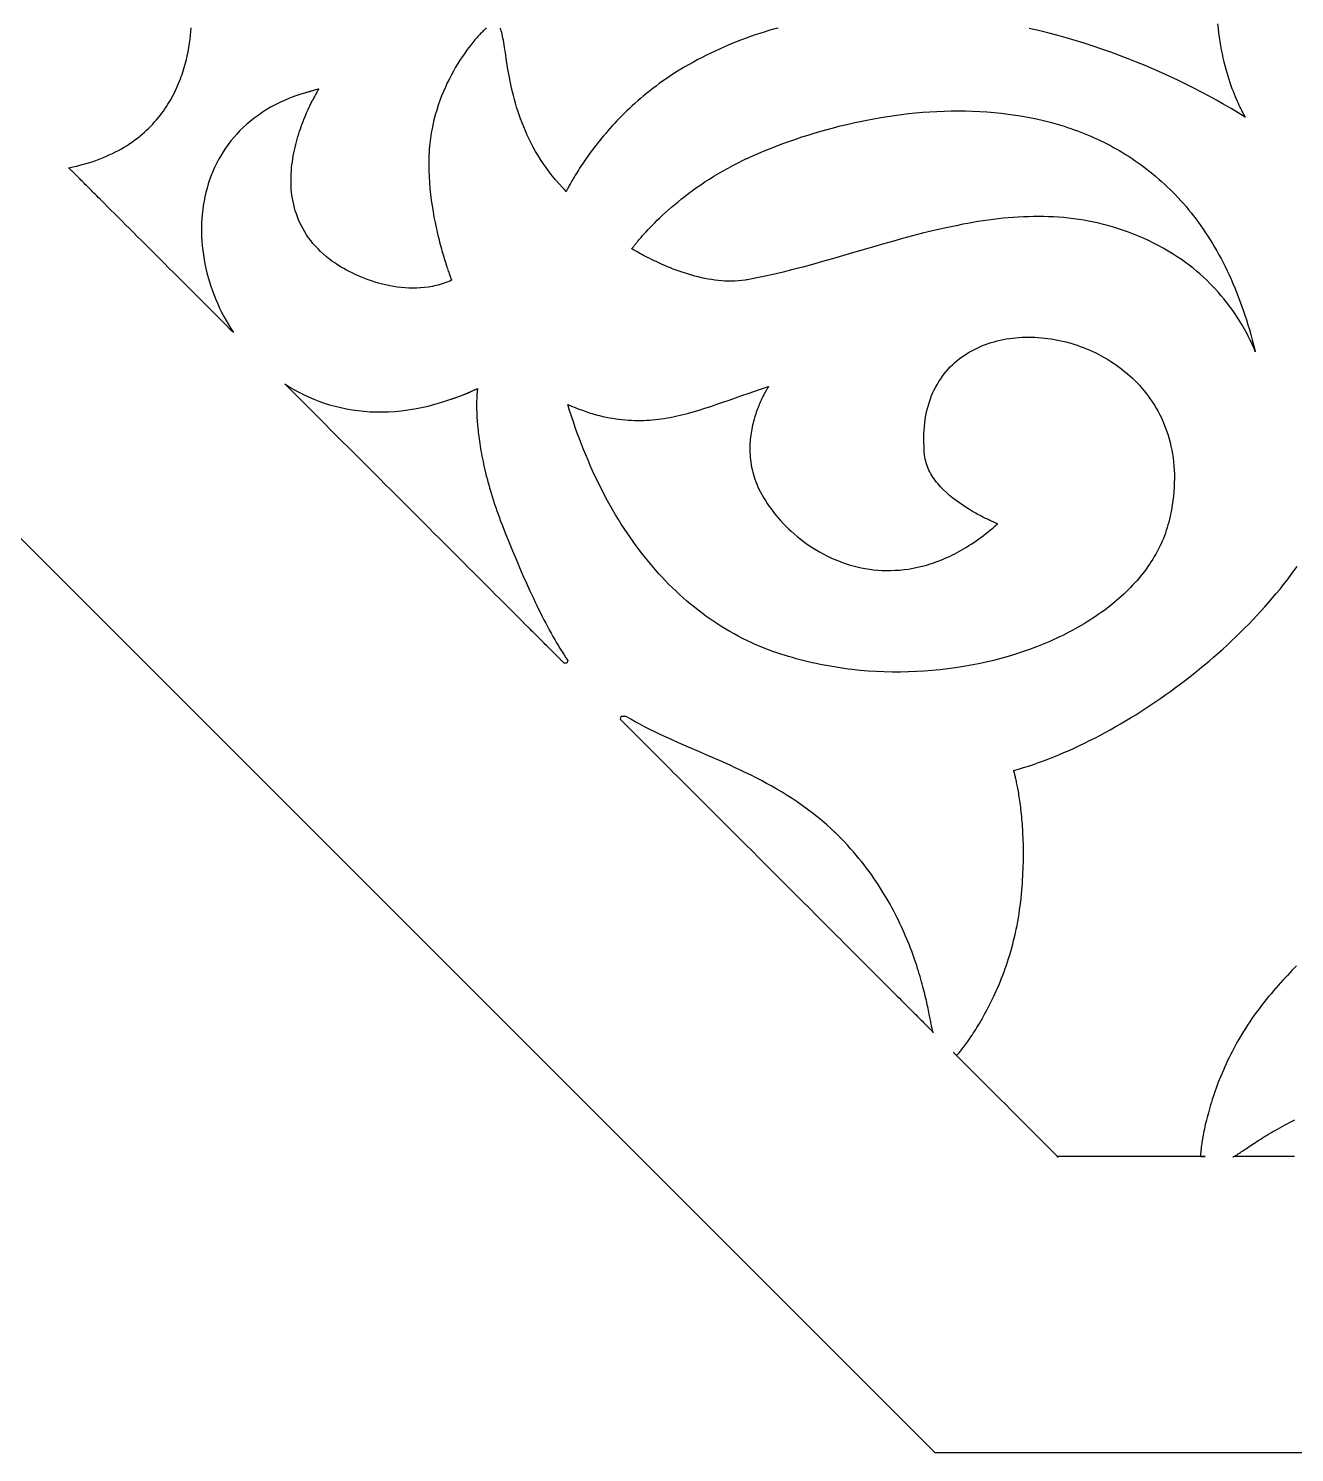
# Model space of a CAD drawing. Extents: x -555 to 555, y -555 to 555.
# Drawn here: x -352.6 to -181.2, y -555 to -362.2 of the extents above; entities that cross this region are included whole.
import ezdxf

# ---------------------------------------------------------------- set-up
doc = ezdxf.new("R2010")
doc.units = 0
doc.layers.add('PLAN_1', color=18, linetype='CONTINUOUS')

msp = doc.modelspace()

# ---------------------------------------------------------------- linework, layer by layer
at = {"layer": 'PLAN_1'}
for points in [[(229.89, -555), (555, -229.89), (555, 229.89), (229.89, 555), (-229.89, 555), (-555, 229.89), (-555, -229.89), (-229.89, -555)], [(-270.92, -392.06), (-270.92, -392.06), (-270.91, -392.05), (-270.9, -392.03), (-270.88, -392.01), (-270.87, -391.99), (-270.84, -391.95), (-270.81, -391.92), (-270.78, -391.87), (-270.74, -391.82), (-270.7, -391.77), (-270.66, -391.71), (-270.61, -391.65), (-270.56, -391.58), (-270.5, -391.5), (-270.44, -391.43), (-270.37, -391.34), (-270.3, -391.25), (-270.22, -391.16), (-270.14, -391.07), (-270.06, -390.96), (-269.97, -390.86), (-269.88, -390.75), (-269.68, -390.52), (-269.47, -390.27), (-269.24, -390.01), (-268.99, -389.74), (-268.72, -389.46), (-268.44, -389.16), (-268.14, -388.85), (-267.82, -388.53), (-267.49, -388.2), (-267.14, -387.86), (-266.77, -387.51), (-266.38, -387.16), (-265.98, -386.8), (-265.56, -386.43), (-265.12, -386.06), (-264.67, -385.68), (-264.2, -385.3), (-263.71, -384.92), (-263.21, -384.54), (-262.69, -384.15), (-262.15, -383.77), (-261.59, -383.38), (-261.02, -383), (-260.43, -382.61), (-259.82, -382.24), (-259.2, -381.86), (-258.56, -381.49), (-257.9, -381.12), (-257.23, -380.76), (-256.54, -380.41), (-255.83, -380.06), (-255.47, -379.89), (-255.38, -379.85), (-255.35, -379.84), (-255.34, -379.83), (-255.32, -379.82), (-255.23, -379.78), (-254.87, -379.62), (-254.16, -379.3), (-253.42, -378.98), (-252.67, -378.67), (-251.91, -378.37), (-251.14, -378.06), (-250.35, -377.77), (-249.54, -377.48), (-248.73, -377.2), (-247.9, -376.92), (-247.07, -376.65), (-246.22, -376.39), (-245.36, -376.14), (-244.49, -375.89), (-243.61, -375.66), (-242.73, -375.43), (-241.83, -375.21), (-240.93, -375.01), (-240.02, -374.81), (-239.1, -374.62), (-238.17, -374.45), (-237.24, -374.29), (-236.3, -374.14), (-235.36, -374), (-234.42, -373.87), (-233.47, -373.76), (-232.51, -373.66), (-231.55, -373.58), (-230.59, -373.51), (-229.63, -373.46), (-228.66, -373.42), (-227.7, -373.39), (-226.73, -373.38), (-225.76, -373.39), (-224.79, -373.42), (-223.83, -373.46), (-222.86, -373.52), (-221.89, -373.6), (-220.93, -373.7), (-219.97, -373.81), (-219.01, -373.95), (-218.06, -374.1), (-217.1, -374.28), (-216.16, -374.47), (-215.21, -374.69), (-214.28, -374.93), (-213.35, -375.19), (-212.42, -375.47), (-211.96, -375.62), (-211.5, -375.77), (-211.04, -375.93), (-210.59, -376.1), (-210.14, -376.27), (-209.68, -376.45), (-209.24, -376.63), (-208.79, -376.82), (-208.34, -377.02), (-207.9, -377.22), (-207.46, -377.43), (-207.02, -377.64), (-206.59, -377.86), (-206.15, -378.09), (-205.72, -378.32), (-205.29, -378.56), (-204.87, -378.81), (-204.44, -379.06), (-204.02, -379.32), (-203.6, -379.58), (-203.19, -379.85), (-202.78, -380.13), (-202.37, -380.42), (-201.96, -380.71), (-201.56, -381.01), (-201.16, -381.32), (-200.76, -381.63), (-200.37, -381.95), (-199.98, -382.27), (-199.59, -382.61), (-199.21, -382.95), (-198.82, -383.3), (-198.45, -383.65), (-198.07, -384.01), (-197.71, -384.38), (-197.34, -384.76), (-196.98, -385.15), (-196.62, -385.54), (-196.27, -385.94), (-195.91, -386.34), (-195.57, -386.76), (-195.23, -387.18), (-194.89, -387.61), (-194.55, -388.05), (-194.22, -388.5), (-193.9, -388.95), (-193.58, -389.41), (-193.26, -389.88), (-192.95, -390.36), (-192.64, -390.84), (-192.34, -391.34), (-192.04, -391.84), (-191.74, -392.35), (-191.46, -392.87), (-191.17, -393.39), (-190.89, -393.93), (-190.62, -394.47), (-190.35, -395.03), (-190.08, -395.59), (-189.82, -396.16), (-189.57, -396.73), (-189.32, -397.32), (-189.08, -397.91), (-188.84, -398.52), (-188.61, -399.13), (-188.38, -399.75), (-188.16, -400.38), (-187.94, -401.02), (-187.73, -401.67), (-187.53, -402.33), (-187.33, -402.99), (-187.13, -403.67), (-186.95, -404.36), (-186.76, -405.05), (-186.59, -405.75), (-186.55, -405.93), (-186.54, -405.98), (-186.53, -405.99), (-186.53, -405.99), (-186.53, -405.99), (-186.53, -405.99), (-186.53, -405.99), (-186.53, -405.98), (-186.54, -405.97), (-186.54, -405.95), (-186.55, -405.93), (-186.57, -405.9), (-186.58, -405.86), (-186.6, -405.82), (-186.61, -405.77), (-186.64, -405.72), (-186.66, -405.65), (-186.69, -405.59), (-186.72, -405.52), (-186.75, -405.44), (-186.82, -405.27), (-186.9, -405.08), (-187, -404.88), (-187.1, -404.65), (-187.22, -404.41), (-187.35, -404.14), (-187.49, -403.87), (-187.64, -403.58), (-187.8, -403.27), (-187.98, -402.95), (-188.17, -402.62), (-188.37, -402.28), (-188.59, -401.92), (-188.82, -401.56), (-189.06, -401.19), (-189.32, -400.81), (-189.59, -400.42), (-189.87, -400.02), (-190.17, -399.62), (-190.49, -399.22), (-190.81, -398.81), (-191.16, -398.4), (-191.52, -397.98), (-191.89, -397.57), (-192.28, -397.15), (-192.69, -396.73), (-193.11, -396.32), (-193.55, -395.9), (-194, -395.49), (-194.47, -395.09), (-194.96, -394.68), (-195.47, -394.29), (-195.99, -393.89), (-196.53, -393.51), (-197.09, -393.13), (-197.66, -392.77), (-198.33, -392.36), (-199, -391.98), (-199.66, -391.62), (-200.33, -391.27), (-201, -390.94), (-201.67, -390.63), (-202.34, -390.34), (-203.01, -390.06), (-203.69, -389.8), (-204.36, -389.56), (-205.03, -389.33), (-205.71, -389.12), (-206.38, -388.93), (-207.06, -388.75), (-207.73, -388.59), (-208.41, -388.44), (-209.09, -388.3), (-209.76, -388.18), (-210.44, -388.08), (-211.12, -387.98), (-211.8, -387.91), (-212.48, -387.84), (-213.16, -387.78), (-213.84, -387.74), (-214.52, -387.71), (-215.2, -387.69), (-215.88, -387.69), (-216.56, -387.69), (-217.24, -387.71), (-217.92, -387.73), (-218.61, -387.77), (-219.29, -387.81), (-219.97, -387.87), (-220.65, -387.93), (-221.33, -388.01), (-222.02, -388.09), (-222.7, -388.18), (-223.38, -388.28), (-224.07, -388.38), (-224.75, -388.5), (-225.43, -388.62), (-226.11, -388.74), (-226.8, -388.88), (-227.48, -389.02), (-228.84, -389.31), (-230.21, -389.63), (-231.57, -389.96), (-232.93, -390.32), (-234.29, -390.68), (-235.65, -391.06), (-237.01, -391.44), (-238.36, -391.83), (-241.07, -392.62), (-243.77, -393.4), (-245.11, -393.79), (-246.45, -394.16), (-247.79, -394.52), (-249.13, -394.87), (-250.46, -395.21), (-251.79, -395.52), (-253.11, -395.81), (-253.77, -395.95), (-254.43, -396.08), (-255.09, -396.21), (-255.25, -396.24), (-255.29, -396.25), (-255.3, -396.25), (-255.31, -396.25), (-255.31, -396.25), (-255.33, -396.25), (-255.38, -396.26), (-255.6, -396.3), (-256.05, -396.36), (-256.5, -396.4), (-256.96, -396.43), (-257.41, -396.44), (-257.87, -396.44), (-258.32, -396.42), (-258.78, -396.39), (-259.24, -396.35), (-259.69, -396.3), (-260.15, -396.23), (-260.6, -396.15), (-261.05, -396.07), (-261.5, -395.97), (-261.95, -395.86), (-262.39, -395.75), (-262.82, -395.63), (-263.25, -395.5), (-263.68, -395.37), (-264.1, -395.23), (-264.51, -395.09), (-264.92, -394.94), (-265.32, -394.79), (-265.71, -394.63), (-266.09, -394.48), (-266.47, -394.32), (-266.83, -394.16), (-267.18, -394), (-267.53, -393.84), (-267.86, -393.69), (-268.18, -393.53), (-268.49, -393.38), (-268.78, -393.23), (-269.06, -393.08), (-269.33, -392.94), (-269.59, -392.81), (-269.83, -392.68), (-270.05, -392.55), (-270.26, -392.44), (-270.45, -392.33), (-270.62, -392.23), (-270.78, -392.14)], [(-279.59, -413.15), (-279.08, -413.36), (-278.59, -413.56), (-278.1, -413.75), (-277.61, -413.92), (-277.13, -414.09), (-276.66, -414.24), (-276.2, -414.38), (-275.73, -414.51), (-275.28, -414.63), (-274.83, -414.74), (-274.38, -414.84), (-273.94, -414.92), (-273.5, -415), (-273.07, -415.07), (-272.64, -415.13), (-272.21, -415.18), (-271.79, -415.22), (-271.37, -415.25), (-270.95, -415.27), (-270.54, -415.29), (-270.13, -415.3), (-269.72, -415.29), (-269.32, -415.28), (-268.92, -415.27), (-268.51, -415.24), (-268.12, -415.21), (-267.72, -415.17), (-267.32, -415.13), (-266.93, -415.07), (-266.53, -415.02), (-266.14, -414.95), (-265.75, -414.88), (-264.97, -414.72), (-264.19, -414.54), (-263.4, -414.34), (-262.62, -414.12), (-261.83, -413.89), (-261.03, -413.64), (-260.23, -413.38), (-259.41, -413.1), (-258.59, -412.82), (-257.76, -412.53), (-256.91, -412.23), (-256.05, -411.93), (-255.17, -411.62), (-254.27, -411.31), (-253.35, -411.01), (-252.41, -410.7), (-252.42, -410.7), (-252.43, -410.72), (-252.44, -410.75), (-252.47, -410.78), (-252.49, -410.83), (-252.53, -410.88), (-252.57, -410.94), (-252.61, -411.02), (-252.66, -411.1), (-252.72, -411.19), (-252.77, -411.29), (-252.84, -411.4), (-252.9, -411.52), (-252.97, -411.64), (-253.04, -411.78), (-253.11, -411.92), (-253.19, -412.07), (-253.27, -412.22), (-253.35, -412.39), (-253.43, -412.56), (-253.51, -412.74), (-253.59, -412.93), (-253.67, -413.12), (-253.75, -413.32), (-253.84, -413.52), (-253.92, -413.74), (-254, -413.95), (-254.08, -414.18), (-254.15, -414.41), (-254.23, -414.65), (-254.3, -414.89), (-254.38, -415.14), (-254.44, -415.39), (-254.51, -415.64), (-254.57, -415.91), (-254.63, -416.17), (-254.69, -416.45), (-254.74, -416.72), (-254.78, -417), (-254.82, -417.29), (-254.86, -417.58), (-254.89, -417.87), (-254.91, -418.16), (-254.93, -418.46), (-254.94, -418.77), (-254.95, -419.07), (-254.95, -419.38), (-254.94, -419.69), (-254.92, -420.01), (-254.9, -420.32), (-254.86, -420.64), (-254.82, -420.96), (-254.77, -421.29), (-254.71, -421.61), (-254.64, -421.94), (-254.56, -422.27), (-254.47, -422.6), (-254.37, -422.93), (-254.26, -423.26), (-254.14, -423.59), (-254.01, -423.92), (-253.86, -424.26), (-253.71, -424.59), (-253.54, -424.93), (-253.32, -425.33), (-253.09, -425.73), (-252.84, -426.13), (-252.59, -426.53), (-252.32, -426.93), (-252.03, -427.32), (-251.74, -427.71), (-251.43, -428.1), (-251.11, -428.48), (-250.78, -428.85), (-250.44, -429.22), (-250.08, -429.59), (-249.72, -429.95), (-249.34, -430.3), (-248.96, -430.64), (-248.56, -430.98), (-248.15, -431.31), (-247.74, -431.63), (-247.31, -431.94), (-246.87, -432.25), (-246.43, -432.54), (-245.97, -432.82), (-245.51, -433.09), (-245.04, -433.35), (-244.55, -433.6), (-244.06, -433.84), (-243.57, -434.06), (-243.06, -434.27), (-242.55, -434.47), (-242.03, -434.65), (-241.5, -434.82), (-240.97, -434.97), (-240.42, -435.11), (-239.88, -435.23), (-239.32, -435.34), (-238.76, -435.43), (-238.19, -435.5), (-237.62, -435.55), (-237.04, -435.59), (-236.46, -435.61), (-235.87, -435.6), (-235.28, -435.58), (-234.68, -435.54), (-234.08, -435.48), (-233.47, -435.4), (-232.86, -435.3), (-232.25, -435.17), (-231.63, -435.03), (-231, -434.86), (-230.69, -434.76), (-230.38, -434.66), (-230.07, -434.56), (-229.75, -434.45), (-229.44, -434.33), (-229.12, -434.21), (-228.8, -434.08), (-228.49, -433.94), (-228.17, -433.8), (-227.85, -433.65), (-227.53, -433.5), (-227.21, -433.34), (-226.89, -433.17), (-226.57, -433), (-226.25, -432.81), (-225.93, -432.63), (-225.61, -432.43), (-225.29, -432.23), (-224.97, -432.03), (-224.64, -431.81), (-224.32, -431.59), (-224, -431.36), (-223.68, -431.13), (-223.35, -430.89), (-223.03, -430.64), (-222.71, -430.38), (-222.38, -430.12), (-222.06, -429.85), (-221.73, -429.57), (-221.41, -429.28), (-221.42, -429.28), (-221.44, -429.27), (-221.47, -429.26), (-221.51, -429.24), (-221.57, -429.22), (-221.64, -429.19), (-221.72, -429.15), (-221.81, -429.12), (-221.91, -429.07), (-222.02, -429.02), (-222.14, -428.97), (-222.27, -428.91), (-222.41, -428.85), (-222.56, -428.78), (-222.71, -428.71), (-222.87, -428.63), (-223.04, -428.55), (-223.22, -428.46), (-223.4, -428.37), (-223.59, -428.27), (-223.78, -428.17), (-223.98, -428.07), (-224.18, -427.96), (-224.38, -427.84), (-224.81, -427.6), (-225.24, -427.34), (-225.68, -427.06), (-226.13, -426.77), (-226.58, -426.46), (-227.03, -426.13), (-227.47, -425.79), (-227.91, -425.43), (-228.33, -425.06), (-228.74, -424.67), (-228.94, -424.47), (-229.13, -424.26), (-229.32, -424.05), (-229.5, -423.84), (-229.68, -423.63), (-229.85, -423.41), (-230.01, -423.19), (-230.16, -422.96), (-230.31, -422.73), (-230.45, -422.5), (-230.58, -422.26), (-230.7, -422.02), (-230.81, -421.78), (-230.91, -421.54), (-231, -421.29), (-231.08, -421.03), (-231.15, -420.78), (-231.21, -420.52), (-231.25, -420.26), (-231.29, -419.99), (-231.34, -419.4), (-231.37, -418.82), (-231.39, -418.26), (-231.4, -417.7), (-231.39, -417.16), (-231.36, -416.63), (-231.32, -416.11), (-231.27, -415.6), (-231.2, -415.1), (-231.11, -414.61), (-231.02, -414.14), (-230.91, -413.67), (-230.78, -413.22), (-230.65, -412.78), (-230.5, -412.35), (-230.34, -411.93), (-230.16, -411.52), (-229.98, -411.13), (-229.78, -410.74), (-229.57, -410.37), (-229.35, -410), (-229.12, -409.65), (-228.88, -409.31), (-228.63, -408.98), (-228.37, -408.66), (-228.1, -408.35), (-227.82, -408.05), (-227.53, -407.77), (-227.23, -407.49), (-226.93, -407.23), (-226.61, -406.97), (-226.29, -406.73), (-225.96, -406.49), (-225.62, -406.27), (-225.27, -406.06), (-224.92, -405.86), (-224.56, -405.67), (-224.2, -405.49), (-223.82, -405.32), (-223.45, -405.16), (-223.06, -405.01), (-222.67, -404.87), (-222.28, -404.74), (-221.88, -404.63), (-221.48, -404.52), (-221.07, -404.42), (-220.65, -404.34), (-220.24, -404.26), (-219.82, -404.19), (-219.39, -404.14), (-218.97, -404.09), (-218.54, -404.06), (-218.11, -404.03), (-217.67, -404.02), (-217.24, -404.01), (-216.8, -404.01), (-216.36, -404.03), (-215.92, -404.05), (-215.48, -404.09), (-215.04, -404.13), (-214.6, -404.19), (-214.16, -404.25), (-213.72, -404.32), (-213.27, -404.41), (-212.83, -404.5), (-212.39, -404.6), (-211.96, -404.71), (-211.52, -404.84), (-211.08, -404.97), (-210.65, -405.11), (-210.22, -405.26), (-209.79, -405.42), (-209.37, -405.59), (-208.94, -405.77), (-208.53, -405.96), (-208.11, -406.16), (-207.7, -406.36), (-207.29, -406.58), (-206.89, -406.81), (-206.49, -407.04), (-206.1, -407.29), (-205.71, -407.54), (-205.33, -407.81), (-204.95, -408.08), (-204.58, -408.36), (-204.22, -408.65), (-203.86, -408.95), (-203.51, -409.26), (-203.17, -409.58), (-202.83, -409.9), (-202.5, -410.24), (-202.18, -410.58), (-201.87, -410.94), (-201.56, -411.3), (-201.27, -411.67), (-200.98, -412.05), (-200.71, -412.44), (-200.44, -412.83), (-200.18, -413.24), (-199.93, -413.65), (-199.69, -414.08), (-199.47, -414.51), (-199.25, -414.95), (-199.05, -415.4), (-198.85, -415.86), (-198.67, -416.32), (-198.5, -416.8), (-198.34, -417.28), (-198.2, -417.77), (-198.07, -418.27), (-197.95, -418.78), (-197.84, -419.3), (-197.75, -419.82), (-197.67, -420.36), (-197.6, -420.9), (-197.55, -421.45), (-197.52, -422), (-197.49, -422.57), (-197.49, -423.14), (-197.5, -423.73), (-197.52, -424.32), (-197.56, -424.91), (-197.62, -425.52), (-197.69, -426.13), (-197.78, -426.76), (-197.89, -427.39), (-198.01, -428.02), (-198.16, -428.67), (-198.25, -429.05), (-198.35, -429.42), (-198.46, -429.8), (-198.58, -430.17), (-198.7, -430.53), (-198.84, -430.9), (-198.98, -431.26), (-199.13, -431.62), (-199.29, -431.98), (-199.46, -432.33), (-199.63, -432.68), (-199.82, -433.03), (-200.01, -433.38), (-200.21, -433.72), (-200.41, -434.06), (-200.62, -434.4), (-200.85, -434.74), (-201.07, -435.07), (-201.31, -435.4), (-201.55, -435.72), (-201.8, -436.05), (-202.06, -436.36), (-202.32, -436.68), (-202.59, -437), (-202.87, -437.31), (-203.15, -437.61), (-203.44, -437.92), (-203.74, -438.22), (-204.04, -438.52), (-204.35, -438.81), (-204.67, -439.1), (-204.99, -439.39), (-205.32, -439.67), (-205.65, -439.95), (-205.99, -440.23), (-206.34, -440.5), (-206.69, -440.77), (-207.05, -441.04), (-207.41, -441.3), (-207.78, -441.56), (-208.15, -441.82), (-208.53, -442.07), (-208.92, -442.32), (-209.31, -442.56), (-209.7, -442.8), (-210.1, -443.04), (-210.51, -443.27), (-210.91, -443.5), (-211.33, -443.73), (-211.75, -443.95), (-212.17, -444.17), (-212.6, -444.38), (-213.03, -444.59), (-213.47, -444.8), (-213.91, -445), (-214.35, -445.2), (-215.25, -445.58), (-216.17, -445.94), (-217.1, -446.29), (-218.05, -446.62), (-219.01, -446.93), (-219.98, -447.23), (-220.97, -447.51), (-221.96, -447.77), (-222.97, -448.01), (-223.99, -448.23), (-225.01, -448.43), (-226.05, -448.61), (-227.09, -448.78), (-228.14, -448.92), (-229.2, -449.04), (-230.27, -449.15), (-231.34, -449.23), (-232.41, -449.29), (-233.49, -449.33), (-234.57, -449.35), (-235.66, -449.35), (-236.75, -449.32), (-237.83, -449.28), (-238.92, -449.21), (-240.01, -449.12), (-241.1, -449), (-241.65, -448.94), (-242.19, -448.87), (-242.73, -448.79), (-243.28, -448.71), (-243.82, -448.62), (-244.36, -448.52), (-244.9, -448.42), (-245.44, -448.31), (-245.98, -448.2), (-246.52, -448.08), (-247.05, -447.96), (-247.59, -447.82), (-248.12, -447.69), (-248.66, -447.54), (-249.19, -447.39), (-249.72, -447.24), (-250.24, -447.08), (-250.77, -446.91), (-251.29, -446.73), (-251.82, -446.55), (-252.42, -446.33), (-253.02, -446.1), (-253.62, -445.86), (-254.21, -445.61), (-254.79, -445.34), (-255.37, -445.07), (-255.95, -444.79), (-256.52, -444.49), (-257.08, -444.19), (-257.64, -443.87), (-258.2, -443.55), (-258.75, -443.21), (-259.29, -442.87), (-259.83, -442.51), (-260.37, -442.14), (-260.9, -441.77), (-261.42, -441.38), (-261.94, -440.99), (-262.45, -440.58), (-262.96, -440.17), (-263.46, -439.74), (-263.96, -439.31), (-264.45, -438.87), (-264.94, -438.41), (-265.42, -437.95), (-265.9, -437.48), (-266.37, -437), (-266.83, -436.51), (-267.29, -436.01), (-267.74, -435.5), (-268.19, -434.98), (-268.63, -434.45), (-269.07, -433.91), (-269.5, -433.37), (-269.92, -432.82), (-270.34, -432.25), (-270.76, -431.68), (-271.16, -431.1), (-271.56, -430.51), (-271.96, -429.91), (-272.35, -429.31), (-272.73, -428.69), (-273.11, -428.07), (-273.48, -427.44), (-273.85, -426.8), (-274.2, -426.15), (-274.56, -425.5), (-274.9, -424.83), (-275.24, -424.16), (-275.58, -423.48), (-275.91, -422.79), (-276.23, -422.1), (-276.54, -421.39), (-276.85, -420.68), (-277.16, -419.96), (-277.45, -419.24), (-277.74, -418.5), (-278.02, -417.76), (-278.3, -417.01), (-278.57, -416.25), (-278.83, -415.49), (-279.09, -414.72), (-279.34, -413.94)], [(-230.46, -497.77), (-230.07, -498.19), (-230.09, -498.18), (-230.11, -498.17), (-230.13, -498.14), (-230.15, -498.09), (-230.17, -498.04), (-230.19, -497.97), (-230.22, -497.89), (-230.24, -497.8), (-230.26, -497.7), (-230.29, -497.59), (-230.31, -497.46), (-230.34, -497.33), (-230.37, -497.18), (-230.4, -497.02), (-230.43, -496.85), (-230.47, -496.68), (-230.5, -496.49), (-230.54, -496.29), (-230.58, -496.08), (-230.62, -495.87), (-230.67, -495.64), (-230.72, -495.41), (-230.77, -495.16), (-230.82, -494.91), (-230.87, -494.65), (-230.93, -494.38), (-230.99, -494.1), (-231.06, -493.81), (-231.12, -493.52), (-231.2, -493.22), (-231.27, -492.91), (-231.35, -492.6), (-231.43, -492.28), (-231.52, -491.95), (-231.61, -491.61), (-231.7, -491.27), (-231.8, -490.92), (-231.9, -490.57), (-232.01, -490.21), (-232.12, -489.84), (-232.24, -489.47), (-232.36, -489.09), (-232.48, -488.71), (-232.61, -488.33), (-232.75, -487.94), (-232.89, -487.54), (-233.04, -487.14), (-233.19, -486.74), (-233.35, -486.33), (-233.51, -485.92), (-233.68, -485.5), (-233.86, -485.09), (-234.04, -484.67), (-234.23, -484.24), (-234.42, -483.82), (-234.63, -483.39), (-234.83, -482.95), (-235.05, -482.52), (-235.27, -482.09), (-235.5, -481.65), (-235.73, -481.21), (-235.97, -480.77), (-236.22, -480.33), (-236.48, -479.88), (-236.75, -479.44), (-237.02, -479), (-237.3, -478.55), (-237.59, -478.11), (-237.88, -477.66), (-238.19, -477.22), (-238.5, -476.77), (-238.82, -476.33), (-239.15, -475.89), (-239.48, -475.45), (-239.83, -475), (-240.19, -474.57), (-240.55, -474.13), (-240.92, -473.69), (-241.31, -473.26), (-241.7, -472.82), (-242.1, -472.39), (-242.51, -471.97), (-242.93, -471.54), (-243.36, -471.12), (-243.47, -471.01), (-243.5, -470.99), (-243.51, -470.98), (-243.51, -470.97), (-243.53, -470.95), (-243.61, -470.88), (-243.92, -470.58), (-244.56, -470), (-245.21, -469.45), (-245.86, -468.91), (-246.52, -468.39), (-247.18, -467.89), (-247.85, -467.4), (-248.53, -466.93), (-249.21, -466.48), (-249.9, -466.04), (-250.59, -465.61), (-251.28, -465.2), (-251.98, -464.8), (-252.68, -464.42), (-253.38, -464.04), (-254.09, -463.67), (-254.79, -463.32), (-255.5, -462.97), (-256.21, -462.63), (-256.92, -462.3), (-257.62, -461.97), (-259.04, -461.34), (-260.45, -460.72), (-261.84, -460.12), (-263.23, -459.52), (-264.6, -458.92), (-265.28, -458.62), (-265.95, -458.32), (-266.61, -458.01), (-267.27, -457.7), (-267.92, -457.39), (-268.57, -457.07), (-269.21, -456.75), (-269.84, -456.42), (-270.46, -456.08), (-271.07, -455.74), (-271.67, -455.38), (-272.39, -455.37), (-272.51, -455.72), (-272.49, -455.74), (-272.45, -455.78), (-272.4, -455.83), (-272.33, -455.9), (-272.25, -455.98), (-272.16, -456.07), (-272.05, -456.18), (-271.93, -456.3), (-271.8, -456.43), (-271.65, -456.58), (-271.49, -456.74), (-271.32, -456.91), (-271.13, -457.1), (-270.94, -457.29), (-270.73, -457.5), (-270.51, -457.72), (-270.28, -457.95), (-270.04, -458.19), (-269.79, -458.44), (-269.52, -458.71), (-269.25, -458.98), (-268.97, -459.26), (-268.67, -459.55), (-268.37, -459.86), (-268.06, -460.17), (-267.74, -460.49), (-267.41, -460.82), (-267.07, -461.16), (-266.73, -461.5), (-266.37, -461.86), (-266.01, -462.22), (-265.64, -462.59), (-265.26, -462.97), (-264.88, -463.35), (-264.49, -463.74), (-264.09, -464.14), (-263.69, -464.54), (-263.28, -464.95), (-262.86, -465.37), (-262.44, -465.79), (-262.01, -466.22), (-261.58, -466.65), (-261.14, -467.09), (-260.7, -467.53), (-260.25, -467.98), (-259.34, -468.89), (-258.42, -469.81), (-257.48, -470.75), (-256.54, -471.69), (-255.58, -472.65), (-254.61, -473.61), (-253.64, -474.58), (-251.69, -476.53), (-249.74, -478.48), (-248.77, -479.45), (-247.81, -480.42), (-246.85, -481.37), (-245.91, -482.32), (-244.97, -483.26), (-244.05, -484.18), (-243.14, -485.09), (-242.69, -485.53), (-242.25, -485.98), (-241.81, -486.41), (-241.38, -486.85), (-240.95, -487.28), (-240.53, -487.7), (-240.11, -488.11), (-239.7, -488.52), (-239.3, -488.93), (-238.9, -489.33), (-238.51, -489.72), (-238.13, -490.1), (-237.75, -490.48), (-237.38, -490.85), (-237.02, -491.21), (-236.66, -491.57), (-236.32, -491.91), (-235.98, -492.25), (-235.65, -492.58), (-235.33, -492.9), (-235.02, -493.21), (-234.71, -493.51), (-234.42, -493.81), (-234.14, -494.09), (-233.87, -494.36), (-233.6, -494.62), (-233.35, -494.88), (-233.11, -495.12), (-232.88, -495.35), (-232.66, -495.57), (-232.45, -495.77), (-232.26, -495.97), (-232.07, -496.15), (-231.9, -496.33), (-231.74, -496.49), (-231.59, -496.63), (-231.46, -496.77), (-231.34, -496.89), (-231.23, -497), (-231.14, -497.09), (-231.06, -497.17), (-230.99, -497.24), (-230.94, -497.29), (-230.9, -497.33), (-230.88, -497.35)]]:
    msp.add_lwpolyline(points, close=True, dxfattribs=at)
for points in [[(-290.62, -362.16), (-290.72, -362.26), (-290.82, -362.35), (-290.93, -362.45), (-291.04, -362.56), (-291.15, -362.68), (-291.27, -362.8), (-291.39, -362.92), (-291.51, -363.05), (-291.64, -363.19), (-291.77, -363.33), (-291.9, -363.48), (-292.16, -363.78), (-292.44, -364.12), (-292.72, -364.47), (-293.01, -364.84), (-293.3, -365.23), (-293.59, -365.64), (-293.88, -366.08), (-294.18, -366.53), (-294.48, -366.99), (-294.77, -367.48), (-295.06, -367.99), (-295.34, -368.51), (-295.62, -369.05), (-295.9, -369.6), (-296.16, -370.17), (-296.42, -370.76), (-296.67, -371.37), (-296.9, -371.99), (-297.13, -372.62), (-297.33, -373.27), (-297.53, -373.93), (-297.7, -374.61), (-297.86, -375.3), (-298.01, -376), (-298.07, -376.36), (-298.13, -376.72), (-298.18, -377.08), (-298.23, -377.44), (-298.27, -377.81), (-298.3, -378.18), (-298.34, -378.59), (-298.36, -379), (-298.38, -379.42), (-298.4, -379.83), (-298.41, -380.65), (-298.4, -381.47), (-298.37, -382.29), (-298.32, -383.1), (-298.25, -383.91), (-298.16, -384.7), (-298.07, -385.49), (-297.95, -386.26), (-297.83, -387.02), (-297.7, -387.76), (-297.56, -388.48), (-297.41, -389.19), (-297.33, -389.53), (-297.25, -389.87), (-297.18, -390.2), (-297.1, -390.53), (-297.02, -390.85), (-296.94, -391.16), (-296.86, -391.46), (-296.78, -391.76), (-296.7, -392.05), (-296.62, -392.34), (-296.54, -392.61), (-296.46, -392.88), (-296.38, -393.14), (-296.31, -393.39), (-296.23, -393.64), (-296.16, -393.87), (-296.09, -394.09), (-296.02, -394.31), (-295.95, -394.52), (-295.89, -394.71), (-295.82, -394.9), (-295.76, -395.07), (-295.7, -395.24), (-295.65, -395.39), (-295.6, -395.53), (-295.55, -395.67), (-295.51, -395.79), (-295.47, -395.89), (-295.43, -395.99), (-295.4, -396.08), (-295.37, -396.15), (-295.35, -396.21), (-295.33, -396.25), (-295.32, -396.29), (-295.31, -396.31), (-295.31, -396.32), (-295.56, -396.43), (-295.82, -396.53), (-296.08, -396.63), (-296.34, -396.72), (-296.6, -396.81), (-296.86, -396.88), (-297.13, -396.96), (-297.39, -397.02), (-297.65, -397.08), (-297.92, -397.14), (-298.45, -397.23), (-298.98, -397.3), (-299.51, -397.34), (-300.04, -397.37), (-300.57, -397.38), (-301.1, -397.37), (-301.62, -397.34), (-302.15, -397.29), (-302.67, -397.23), (-303.18, -397.15), (-303.69, -397.05), (-304.2, -396.95), (-304.69, -396.83), (-305.19, -396.7), (-305.67, -396.56), (-306.14, -396.4), (-306.61, -396.24), (-307.06, -396.07), (-307.51, -395.9), (-307.94, -395.71), (-308.37, -395.52), (-308.78, -395.33), (-309.17, -395.13), (-309.55, -394.93), (-309.92, -394.73), (-310.28, -394.52), (-310.61, -394.32), (-310.93, -394.11), (-311.23, -393.91), (-311.52, -393.71), (-311.79, -393.51), (-311.91, -393.41), (-311.93, -393.4), (-311.93, -393.4), (-311.94, -393.39), (-311.97, -393.37), (-312.02, -393.32), (-312.24, -393.15), (-312.65, -392.8), (-313.04, -392.43), (-313.4, -392.07), (-313.75, -391.7), (-314.08, -391.32), (-314.39, -390.94), (-314.67, -390.55), (-314.94, -390.16), (-315.19, -389.76), (-315.43, -389.36), (-315.64, -388.96), (-315.84, -388.55), (-316.02, -388.14), (-316.18, -387.73), (-316.33, -387.32), (-316.47, -386.9), (-316.58, -386.49), (-316.69, -386.07), (-316.78, -385.65), (-316.85, -385.23), (-316.92, -384.81), (-316.97, -384.39), (-317.01, -383.97), (-317.03, -383.55), (-317.05, -383.14), (-317.05, -382.72), (-317.04, -382.3), (-317.03, -381.89), (-317, -381.48), (-316.97, -381.07), (-316.92, -380.67), (-316.87, -380.27), (-316.81, -379.87), (-316.75, -379.47), (-316.67, -379.08), (-316.59, -378.7), (-316.51, -378.32), (-316.42, -377.94), (-316.32, -377.57), (-316.22, -377.2), (-316.11, -376.84), (-316.01, -376.49), (-315.89, -376.15), (-315.78, -375.81), (-315.66, -375.48), (-315.54, -375.15), (-315.42, -374.84), (-315.3, -374.53), (-315.18, -374.23), (-315.06, -373.94), (-314.94, -373.66), (-314.82, -373.39), (-314.7, -373.13), (-314.58, -372.87), (-314.46, -372.63), (-314.35, -372.4), (-314.24, -372.18), (-314.14, -371.97), (-314.03, -371.78), (-313.94, -371.59), (-313.84, -371.42), (-313.76, -371.26), (-313.67, -371.12), (-313.6, -370.99), (-313.53, -370.87), (-313.47, -370.76), (-313.41, -370.67), (-313.37, -370.59), (-313.33, -370.53), (-313.3, -370.49), (-313.28, -370.46), (-313.27, -370.44), (-313.27, -370.44), (-313.29, -370.44), (-313.32, -370.45), (-313.36, -370.46), (-313.42, -370.47), (-313.49, -370.49), (-313.57, -370.5), (-313.67, -370.53), (-313.77, -370.55), (-313.89, -370.58), (-314.02, -370.62), (-314.16, -370.65), (-314.31, -370.7), (-314.47, -370.74), (-314.64, -370.79), (-314.35, -370.71), (-315.11, -370.92), (-315.84, -371.16), (-316.55, -371.41), (-317.25, -371.67), (-317.92, -371.96), (-318.57, -372.26), (-319.2, -372.57), (-319.81, -372.9), (-320.4, -373.25), (-320.97, -373.61), (-321.51, -373.99), (-322.04, -374.38), (-322.55, -374.78), (-323.04, -375.2), (-323.51, -375.62), (-323.96, -376.06), (-324.39, -376.52), (-324.8, -376.98), (-325.19, -377.45), (-325.56, -377.94), (-325.91, -378.43), (-326.25, -378.94), (-326.56, -379.45), (-326.86, -379.98), (-327.14, -380.51), (-327.4, -381.05), (-327.64, -381.59), (-327.86, -382.15), (-328.07, -382.71), (-328.25, -383.28), (-328.42, -383.85), (-328.57, -384.43), (-328.71, -385.01), (-328.83, -385.6), (-328.93, -386.19), (-329.01, -386.79), (-329.07, -387.39), (-329.12, -388), (-329.15, -388.6), (-329.17, -389.21), (-329.17, -389.82), (-329.15, -390.43), (-329.11, -391.04), (-329.06, -391.66), (-329, -392.27), (-328.91, -392.88), (-328.82, -393.5), (-328.7, -394.11), (-328.57, -394.72), (-328.43, -395.32), (-328.26, -395.93), (-328.09, -396.53), (-327.9, -397.13), (-327.69, -397.73), (-327.47, -398.32), (-327.23, -398.91), (-326.98, -399.49), (-326.72, -400.07), (-326.44, -400.64), (-326.15, -401.21), (-325.84, -401.77), (-325.52, -402.32), (-325.18, -402.86), (-324.83, -403.4), (-325.18, -403.05), (-325.92, -402.31), (-326.65, -401.58), (-327.38, -400.85), (-328.1, -400.13), (-328.81, -399.42), (-329.52, -398.71), (-330.21, -398.02), (-330.9, -397.33), (-331.58, -396.65), (-332.25, -395.98), (-332.91, -395.31), (-333.57, -394.66), (-334.21, -394.02), (-334.84, -393.39), (-335.46, -392.77), (-336.06, -392.17), (-336.66, -391.57), (-337.24, -390.99), (-337.81, -390.42), (-338.37, -389.86), (-338.91, -389.32), (-339.44, -388.79), (-339.96, -388.27), (-340.46, -387.77), (-340.95, -387.28), (-341.42, -386.81), (-341.87, -386.36), (-342.31, -385.92), (-342.53, -385.7), (-342.74, -385.49), (-342.94, -385.29), (-343.14, -385.09), (-343.34, -384.89), (-343.53, -384.7), (-343.72, -384.51), (-343.9, -384.33), (-344.08, -384.15), (-344.25, -383.98), (-344.42, -383.81), (-344.59, -383.64), (-344.75, -383.48), (-344.9, -383.33), (-345.06, -383.17), (-345.2, -383.03), (-345.34, -382.89), (-345.48, -382.75), (-345.61, -382.62), (-345.74, -382.49), (-345.86, -382.37), (-345.97, -382.26), (-346.08, -382.15), (-346.19, -382.04), (-346.29, -381.94), (-346.38, -381.85), (-346.47, -381.76), (-346.56, -381.67), (-346.63, -381.6), (-346.71, -381.52), (-346.77, -381.45), (-346.84, -381.39), (-346.89, -381.34), (-346.94, -381.29), (-346.99, -381.24), (-347.03, -381.2), (-347.06, -381.17), (-347.09, -381.14), (-347.11, -381.12), (-347.12, -381.11), (-347.13, -381.1), (-347.14, -381.09), (-346.58, -380.98), (-346.03, -380.85), (-345.5, -380.71), (-344.98, -380.57), (-344.47, -380.42), (-343.97, -380.26), (-343.48, -380.09), (-343.01, -379.92), (-342.55, -379.74), (-342.1, -379.55), (-341.66, -379.35), (-341.23, -379.15), (-340.81, -378.94), (-340.4, -378.73), (-340.01, -378.51), (-339.62, -378.28), (-339.25, -378.05), (-338.88, -377.81), (-338.53, -377.57), (-338.18, -377.32), (-337.85, -377.06), (-337.52, -376.8), (-337.21, -376.54), (-336.9, -376.27), (-336.6, -376), (-336.31, -375.73), (-336.04, -375.45), (-335.77, -375.17), (-335.51, -374.88), (-335.25, -374.59), (-335.01, -374.3), (-334.77, -374), (-334.55, -373.71), (-334.33, -373.41), (-334.11, -373.1), (-333.91, -372.8), (-333.71, -372.49), (-333.53, -372.19), (-333.34, -371.88), (-333.17, -371.57), (-333, -371.26), (-332.84, -370.94), (-332.69, -370.63), (-332.54, -370.32), (-332.4, -370), (-332.27, -369.69), (-332.14, -369.38), (-332.02, -369.06), (-331.9, -368.75), (-331.79, -368.44), (-331.59, -367.81), (-331.41, -367.2), (-331.25, -366.59), (-331.11, -365.99), (-330.99, -365.39), (-330.88, -364.81), (-330.79, -364.24), (-330.72, -363.69), (-330.66, -363.15), (-330.61, -362.63), (-330.57, -362.13)], [(-251.13, -362.17), (-251.76, -362.34), (-252.38, -362.52), (-252.99, -362.71), (-253.61, -362.91), (-254.23, -363.11), (-254.84, -363.32), (-255.45, -363.54), (-256.06, -363.76), (-256.66, -363.99), (-257.27, -364.23), (-257.87, -364.48), (-258.46, -364.74), (-259.06, -365.01), (-259.65, -365.28), (-260.24, -365.56), (-260.83, -365.85), (-261.42, -366.15), (-262, -366.45), (-262.58, -366.77), (-263.15, -367.09), (-263.73, -367.42), (-264.3, -367.76), (-264.87, -368.11), (-265.35, -368.42), (-265.83, -368.73), (-266.29, -369.05), (-266.75, -369.37), (-267.2, -369.69), (-267.64, -370.02), (-268.08, -370.35), (-268.5, -370.68), (-268.92, -371.01), (-269.33, -371.35), (-269.73, -371.69), (-270.12, -372.03), (-270.5, -372.37), (-270.87, -372.71), (-271.24, -373.05), (-271.6, -373.39), (-271.95, -373.73), (-272.29, -374.07), (-272.63, -374.41), (-272.95, -374.75), (-273.27, -375.09), (-273.58, -375.43), (-273.88, -375.76), (-274.17, -376.1), (-274.46, -376.43), (-274.74, -376.75), (-275.01, -377.08), (-275.27, -377.4), (-275.52, -377.72), (-275.77, -378.03), (-276.01, -378.34), (-276.24, -378.65), (-276.47, -378.95), (-276.68, -379.24), (-276.89, -379.53), (-277.09, -379.82), (-277.29, -380.09), (-277.47, -380.37), (-277.65, -380.63), (-277.82, -380.89), (-277.99, -381.14), (-278.14, -381.39), (-278.29, -381.62), (-278.43, -381.85), (-278.57, -382.07), (-278.7, -382.28), (-278.82, -382.48), (-278.93, -382.68), (-279.03, -382.86), (-279.13, -383.04), (-279.23, -383.2), (-279.31, -383.35), (-279.39, -383.5), (-279.46, -383.63), (-279.52, -383.75), (-279.58, -383.86), (-279.63, -383.96), (-279.67, -384.04), (-279.71, -384.12), (-279.74, -384.18), (-279.76, -384.23), (-279.78, -384.26), (-279.79, -384.28), (-279.79, -384.29), (-280.05, -384.03), (-280.3, -383.76), (-280.79, -383.23), (-281.26, -382.7), (-281.7, -382.16), (-282.13, -381.62), (-282.53, -381.07), (-282.91, -380.52), (-283.28, -379.97), (-283.62, -379.42), (-283.95, -378.87), (-284.26, -378.31), (-284.55, -377.76), (-284.83, -377.21), (-285.09, -376.65), (-285.33, -376.1), (-285.56, -375.56), (-285.78, -375.01), (-285.98, -374.47), (-286.17, -373.93), (-286.35, -373.4), (-286.52, -372.87), (-286.67, -372.34), (-286.82, -371.83), (-286.95, -371.31), (-287.07, -370.81), (-287.19, -370.31), (-287.3, -369.83), (-287.4, -369.34), (-287.49, -368.87), (-287.58, -368.41), (-287.66, -367.96), (-287.73, -367.52), (-287.8, -367.09), (-287.87, -366.67), (-287.93, -366.27), (-287.99, -365.88), (-288.04, -365.5), (-288.1, -365.13), (-288.15, -364.78), (-288.2, -364.45), (-288.26, -364.12), (-288.31, -363.82), (-288.36, -363.53), (-288.42, -363.26), (-288.47, -363.01), (-288.53, -362.77), (-288.6, -362.56), (-288.66, -362.36), (-288.74, -362.18)], [(-191.64, -361.62), (-191.58, -362.23), (-191.52, -362.84), (-191.44, -363.43), (-191.35, -364.01), (-191.26, -364.58), (-191.15, -365.13), (-191.04, -365.68), (-190.93, -366.21), (-190.8, -366.73), (-190.67, -367.23), (-190.54, -367.72), (-190.4, -368.19), (-190.26, -368.65), (-190.12, -369.1), (-189.98, -369.53), (-189.83, -369.94), (-189.69, -370.34), (-189.54, -370.72), (-189.4, -371.08), (-189.26, -371.42), (-189.12, -371.75), (-188.99, -372.06), (-188.86, -372.35), (-188.74, -372.62), (-188.62, -372.87), (-188.5, -373.1), (-188.4, -373.31), (-188.3, -373.5), (-188.21, -373.67), (-188.17, -373.75), (-188.13, -373.82), (-188.1, -373.88), (-188.06, -373.94), (-188.03, -374), (-188.01, -374.05), (-187.98, -374.09), (-187.96, -374.13), (-187.94, -374.16), (-187.93, -374.19), (-187.91, -374.21), (-187.91, -374.22), (-187.9, -374.23), (-187.9, -374.23), (-188.84, -373.65), (-189.8, -373.07), (-190.78, -372.5), (-191.78, -371.94), (-192.79, -371.38), (-193.82, -370.83), (-194.87, -370.29), (-195.93, -369.76), (-197, -369.24), (-198.1, -368.72), (-199.2, -368.22), (-200.32, -367.73), (-201.45, -367.25), (-202.6, -366.78), (-203.76, -366.32), (-204.93, -365.88), (-206.1, -365.45), (-207.3, -365.03), (-208.5, -364.62), (-209.71, -364.23), (-210.93, -363.86), (-212.15, -363.5), (-213.39, -363.15), (-214.63, -362.82), (-215.88, -362.51), (-217.14, -362.22)], [(-295.31, -412.39), (-295.22, -412.36), (-294.85, -412.24), (-294.49, -412.11), (-294.13, -411.98), (-293.76, -411.83), (-293.4, -411.69), (-293.04, -411.53), (-292.68, -411.37), (-292.32, -411.21), (-291.96, -411.04), (-291.87, -410.99), (-291.83, -410.97), (-291.81, -410.96), (-291.81, -410.96), (-291.81, -410.96), (-291.81, -410.97), (-291.81, -410.98), (-291.81, -411), (-291.82, -411.03), (-291.82, -411.07), (-291.83, -411.12), (-291.83, -411.17), (-291.84, -411.24), (-291.85, -411.31), (-291.86, -411.38), (-291.86, -411.47), (-291.87, -411.56), (-291.88, -411.67), (-291.89, -411.78), (-291.9, -411.89), (-291.9, -412.02), (-291.91, -412.15), (-291.92, -412.29), (-291.92, -412.43), (-291.93, -412.59), (-291.93, -412.75), (-291.93, -412.92), (-291.93, -413.1), (-291.93, -413.28), (-291.93, -413.47), (-291.93, -413.67), (-291.93, -413.87), (-291.92, -414.09), (-291.91, -414.31), (-291.9, -414.53), (-291.89, -414.77), (-291.88, -415.01), (-291.86, -415.25), (-291.84, -415.51), (-291.82, -415.77), (-291.8, -416.04), (-291.77, -416.31), (-291.74, -416.59), (-291.71, -416.88), (-291.68, -417.18), (-291.64, -417.48), (-291.6, -417.79), (-291.55, -418.1), (-291.51, -418.42), (-291.45, -418.75), (-291.4, -419.08), (-291.34, -419.42), (-291.28, -419.77), (-291.21, -420.12), (-291.14, -420.48), (-291.06, -420.85), (-290.98, -421.22), (-290.9, -421.6), (-290.81, -421.98), (-290.72, -422.37), (-290.62, -422.77), (-290.52, -423.17), (-290.41, -423.58), (-290.29, -424), (-290.17, -424.42), (-290.05, -424.84), (-289.92, -425.27), (-289.79, -425.71), (-289.65, -426.16), (-289.5, -426.61), (-289.35, -427.06), (-289.19, -427.52), (-289.02, -427.99), (-288.85, -428.46), (-288.68, -428.94), (-288.49, -429.42), (-288.3, -429.91), (-288.2, -430.15), (-288.15, -430.28), (-288.13, -430.33), (-288.12, -430.37), (-288, -430.66), (-287.53, -431.82), (-287.06, -432.96), (-286.59, -434.08), (-286.13, -435.18), (-285.66, -436.26), (-285.19, -437.32), (-284.72, -438.36), (-284.25, -439.37), (-284.01, -439.87), (-283.78, -440.36), (-283.54, -440.85), (-283.3, -441.33), (-283.06, -441.81), (-282.82, -442.28), (-282.58, -442.74), (-282.34, -443.2), (-282.1, -443.65), (-281.85, -444.09), (-281.61, -444.53), (-281.36, -444.96), (-281.11, -445.39), (-280.86, -445.8), (-280.61, -446.22), (-280.36, -446.62), (-280.1, -447.02), (-279.85, -447.41), (-279.59, -447.79), (-279.7, -448.16), (-280.08, -448.15), (-280.09, -448.14), (-280.11, -448.12), (-280.13, -448.1), (-280.16, -448.07), (-280.19, -448.04), (-280.23, -448), (-280.27, -447.96), (-280.32, -447.91), (-280.38, -447.85), (-280.44, -447.79), (-280.51, -447.72), (-280.58, -447.65), (-280.66, -447.57), (-280.74, -447.49), (-280.83, -447.4), (-280.93, -447.3), (-281.03, -447.2), (-281.13, -447.1), (-281.24, -446.99), (-281.36, -446.87), (-281.48, -446.75), (-281.61, -446.62), (-281.74, -446.49), (-281.87, -446.36), (-282.01, -446.22), (-282.16, -446.07), (-282.31, -445.92), (-282.47, -445.76), (-282.63, -445.6), (-282.79, -445.44), (-282.96, -445.27), (-283.14, -445.09), (-283.31, -444.92), (-283.5, -444.73), (-283.68, -444.55), (-283.88, -444.35), (-284.07, -444.16), (-284.27, -443.96), (-284.48, -443.75), (-284.69, -443.54), (-284.9, -443.33), (-285.34, -442.89), (-285.8, -442.43), (-286.27, -441.96), (-286.75, -441.48), (-287.26, -440.97), (-287.77, -440.46), (-288.3, -439.93), (-288.85, -439.38), (-289.4, -438.83), (-289.97, -438.26), (-290.56, -437.67), (-291.15, -437.08), (-291.76, -436.47), (-292.38, -435.85), (-293.01, -435.22), (-293.65, -434.58), (-294.3, -433.93), (-294.96, -433.27), (-295.63, -432.6), (-296.31, -431.92), (-297, -431.23), (-297.7, -430.53), (-298.4, -429.83), (-299.12, -429.11), (-299.84, -428.39), (-300.56, -427.67), (-301.3, -426.93), (-302.04, -426.19), (-302.78, -425.45), (-303.53, -424.7), (-304.29, -423.94), (-305.05, -423.18), (-305.81, -422.42), (-307.35, -420.88), (-308.91, -419.32), (-310.47, -417.76), (-313.61, -414.62), (-316.75, -411.48), (-317.91, -410.32), (-317.29, -410.72), (-316.66, -411.09), (-316.01, -411.45), (-315.35, -411.79), (-314.67, -412.11), (-313.98, -412.4), (-313.28, -412.68), (-312.56, -412.93), (-311.83, -413.16), (-311.08, -413.37), (-310.33, -413.56), (-309.56, -413.72), (-308.78, -413.85), (-307.98, -413.96), (-307.18, -414.05), (-306.36, -414.11), (-305.53, -414.14), (-304.69, -414.14), (-303.84, -414.11), (-302.98, -414.06), (-302.1, -413.98), (-301.22, -413.86), (-300.32, -413.72), (-299.41, -413.55), (-298.5, -413.34), (-297.57, -413.1), (-296.63, -412.83), (-295.69, -412.52), (-294.73, -412.18), (-293.77, -411.81), (-292.79, -411.4), (-291.81, -410.96)], [(-180.96, -489.14), (-181.26, -489.45), (-181.57, -489.76), (-181.88, -490.08), (-182.19, -490.41), (-182.5, -490.74), (-182.81, -491.08), (-183.13, -491.43), (-183.44, -491.79), (-183.76, -492.15), (-184.08, -492.52), (-184.4, -492.9), (-184.73, -493.29), (-185.05, -493.68), (-185.37, -494.09), (-185.7, -494.5), (-186.03, -494.94), (-186.36, -495.37), (-186.68, -495.81), (-186.99, -496.25), (-187.29, -496.7), (-187.59, -497.14), (-187.87, -497.58), (-188.15, -498.02), (-188.42, -498.46), (-188.68, -498.9), (-188.93, -499.34), (-189.17, -499.78), (-189.41, -500.22), (-189.64, -500.66), (-189.86, -501.09), (-190.08, -501.52), (-190.28, -501.95), (-190.48, -502.38), (-190.67, -502.8), (-190.86, -503.22), (-191.04, -503.64), (-191.21, -504.06), (-191.38, -504.47), (-191.54, -504.87), (-191.69, -505.27), (-191.83, -505.67), (-191.97, -506.06), (-192.11, -506.45), (-192.24, -506.83), (-192.36, -507.21), (-192.48, -507.58), (-192.59, -507.94), (-192.69, -508.3), (-192.8, -508.65), (-192.89, -509), (-192.98, -509.34), (-193.07, -509.67), (-193.15, -509.99), (-193.22, -510.31), (-193.3, -510.61), (-193.36, -510.91), (-193.43, -511.2), (-193.48, -511.48), (-193.54, -511.76), (-193.59, -512.02), (-193.63, -512.27), (-193.68, -512.52), (-193.72, -512.75), (-193.75, -512.98), (-193.78, -513.19), (-193.81, -513.39), (-193.84, -513.58), (-193.86, -513.76), (-193.88, -513.93), (-193.9, -514.09), (-193.91, -514.24), (-193.92, -514.37), (-193.93, -514.49), (-193.94, -514.6), (-193.94, -514.69), (-193.94, -514.77), (-193.94, -514.84), (-193.94, -514.9), (-193.64, -514.94), (-193.34, -514.94), (-193.35, -514.94), (-193.37, -514.94), (-193.4, -514.94), (-193.43, -514.94), (-193.47, -514.94), (-193.51, -514.94), (-193.56, -514.94), (-193.62, -514.94), (-193.69, -514.94), (-193.76, -514.94), (-193.83, -514.94), (-193.92, -514.94), (-193.64, -514.94), (-193.34, -514.94), (-193.35, -514.94), (-193.37, -514.94), (-193.4, -514.94), (-193.43, -514.94), (-193.47, -514.94), (-193.51, -514.94), (-193.56, -514.94), (-193.62, -514.94), (-193.69, -514.94), (-193.76, -514.94), (-193.83, -514.94), (-193.92, -514.94), (-194.01, -514.94), (-194.2, -514.94), (-194.42, -514.94), (-194.65, -514.94), (-194.91, -514.94), (-195.19, -514.94), (-195.48, -514.94), (-195.8, -514.94), (-196.13, -514.94), (-196.47, -514.94), (-196.83, -514.94), (-197.2, -514.94), (-197.59, -514.94), (-197.99, -514.94), (-198.4, -514.94), (-198.82, -514.94), (-199.24, -514.94), (-199.68, -514.94), (-200.12, -514.94), (-200.58, -514.94), (-201.49, -514.94), (-202.42, -514.94), (-203.36, -514.94), (-204.3, -514.94), (-205.23, -514.94), (-206.15, -514.94), (-206.6, -514.94), (-207.04, -514.94), (-207.48, -514.94), (-207.91, -514.94), (-208.33, -514.94), (-208.73, -514.94), (-209.13, -514.94), (-209.52, -514.94), (-209.89, -514.94), (-210.25, -514.94), (-210.6, -514.94), (-210.93, -514.94), (-211.24, -514.94), (-211.53, -514.94), (-211.81, -514.94), (-212.07, -514.94), (-212.31, -514.94), (-212.52, -514.94), (-212.72, -514.94), (-212.8, -514.94), (-212.89, -514.94), (-212.96, -514.94), (-213.04, -514.94), (-213.1, -514.94), (-213.16, -514.94), (-213.21, -514.94), (-213.26, -514.94), (-213.29, -514.94), (-213.33, -514.94), (-213.35, -514.94), (-213.37, -514.94), (-213.38, -514.94), (-213.31, -514.97), (-213.23, -515), (-213.24, -514.99), (-213.25, -514.98), (-213.27, -514.96), (-213.29, -514.94), (-213.32, -514.91), (-213.35, -514.88), (-213.39, -514.84), (-213.43, -514.8), (-213.48, -514.75), (-213.53, -514.7), (-213.58, -514.65), (-213.64, -514.59), (-213.7, -514.53), (-213.84, -514.39), (-213.99, -514.24), (-214.16, -514.07), (-214.34, -513.89), (-214.54, -513.69), (-214.75, -513.48), (-214.97, -513.26), (-215.2, -513.03), (-215.44, -512.79), (-215.7, -512.53), (-215.96, -512.27), (-216.24, -511.99), (-216.52, -511.71), (-216.81, -511.42), (-217.1, -511.13), (-217.41, -510.82), (-217.71, -510.52), (-218.03, -510.2), (-218.35, -509.88), (-219, -509.23), (-219.65, -508.58), (-220.32, -507.91), (-220.98, -507.25), (-221.64, -506.59), (-222.29, -505.94), (-222.61, -505.62), (-222.92, -505.31), (-223.23, -505), (-223.53, -504.7), (-223.83, -504.4), (-224.12, -504.11), (-224.4, -503.83), (-224.67, -503.56), (-224.93, -503.29), (-225.19, -503.04), (-225.43, -502.8), (-225.67, -502.56), (-225.89, -502.34), (-226.1, -502.13), (-226.29, -501.94), (-226.47, -501.76), (-226.64, -501.59), (-226.79, -501.44), (-226.93, -501.3), (-226.99, -501.23), (-227.05, -501.18), (-227.11, -501.12), (-227.16, -501.07), (-227.2, -501.03), (-227.24, -500.99), (-227.28, -500.95), (-227.31, -500.92), (-227.34, -500.89), (-227.36, -500.87), (-227.38, -500.85), (-227.39, -500.84), (-227.4, -500.83), (-227.19, -501.04), (-227, -501.23), (-227.05, -501.18), (-227.11, -501.12), (-227.16, -501.07), (-227.2, -501.03), (-227.24, -500.98), (-227.28, -500.95), (-227.31, -500.92), (-227.34, -500.89), (-227.36, -500.87), (-227.38, -500.85), (-227.39, -500.84), (-227.4, -500.83), (-227.19, -501.04), (-226.95, -501.22), (-226.91, -501.19), (-226.86, -501.14), (-226.81, -501.08), (-226.74, -501.01), (-226.67, -500.93), (-226.59, -500.84), (-226.5, -500.73), (-226.41, -500.62), (-226.31, -500.5), (-226.21, -500.37), (-226.1, -500.22), (-225.98, -500.07), (-225.85, -499.91), (-225.73, -499.73), (-225.59, -499.55), (-225.46, -499.36), (-225.31, -499.15), (-225.17, -498.94), (-225.02, -498.72), (-224.86, -498.49), (-224.7, -498.25), (-224.54, -498), (-224.38, -497.74), (-224.21, -497.47), (-224.04, -497.19), (-223.87, -496.91), (-223.7, -496.61), (-223.52, -496.31), (-223.35, -496), (-223.17, -495.68), (-222.99, -495.35), (-222.81, -495.02), (-222.63, -494.67), (-222.45, -494.32), (-222.27, -493.96), (-222.09, -493.59), (-221.92, -493.21), (-221.74, -492.83), (-221.56, -492.43), (-221.39, -492.03), (-221.21, -491.63), (-221.04, -491.21), (-220.87, -490.79), (-220.71, -490.36), (-220.54, -489.93), (-220.38, -489.48), (-220.23, -489.03), (-220.07, -488.58), (-219.92, -488.11), (-219.78, -487.64), (-219.63, -487.17), (-219.5, -486.68), (-219.36, -486.19), (-219.24, -485.7), (-219.11, -485.2), (-219, -484.69), (-218.89, -484.17), (-218.78, -483.65), (-218.68, -483.13), (-218.59, -482.6), (-218.5, -482.06), (-218.43, -481.52), (-218.36, -480.97), (-218.29, -480.45), (-218.24, -479.94), (-218.19, -479.43), (-218.14, -478.93), (-218.1, -478.43), (-218.06, -477.94), (-218.03, -477.46), (-218, -476.99), (-217.98, -476.52), (-217.96, -476.05), (-217.95, -475.59), (-217.93, -475.14), (-217.93, -474.7), (-217.92, -474.26), (-217.92, -473.83), (-217.92, -473.41), (-217.93, -473), (-217.93, -472.59), (-217.95, -472.19), (-217.96, -471.79), (-217.98, -471.4), (-217.99, -471.02), (-218.02, -470.65), (-218.04, -470.29), (-218.06, -469.93), (-218.09, -469.58), (-218.12, -469.24), (-218.15, -468.9), (-218.18, -468.58), (-218.22, -468.26), (-218.25, -467.95), (-218.29, -467.65), (-218.33, -467.35), (-218.36, -467.07), (-218.4, -466.79), (-218.44, -466.52), (-218.48, -466.26), (-218.52, -466.01), (-218.56, -465.76), (-218.6, -465.53), (-218.64, -465.3), (-218.68, -465.09), (-218.72, -464.88), (-218.76, -464.68), (-218.8, -464.49), (-218.84, -464.31), (-218.87, -464.13), (-218.91, -463.97), (-218.94, -463.82), (-218.98, -463.67), (-219.01, -463.54), (-219.04, -463.41), (-219.07, -463.3), (-219.1, -463.19), (-219.12, -463.1), (-219.14, -463.01), (-219.17, -462.93), (-219.18, -462.87), (-219.2, -462.81), (-219.21, -462.76), (-219.22, -462.73), (-219.23, -462.7), (-219.24, -462.69), (-219.24, -462.68), (-218.57, -462.49), (-217.9, -462.29), (-217.22, -462.07), (-216.55, -461.85), (-215.87, -461.61), (-215.18, -461.36), (-214.5, -461.1), (-213.81, -460.83), (-213.12, -460.54), (-212.43, -460.25), (-211.74, -459.95), (-211.04, -459.64), (-210.35, -459.31), (-209.65, -458.98), (-208.96, -458.63), (-208.26, -458.28), (-207.57, -457.92), (-206.87, -457.55), (-206.18, -457.16), (-205.48, -456.77), (-204.79, -456.37), (-204.1, -455.97), (-203.41, -455.55), (-202.72, -455.13), (-202.04, -454.69), (-201.35, -454.25), (-200.67, -453.8), (-200, -453.35), (-199.32, -452.88), (-198.65, -452.41), (-197.98, -451.93), (-197.32, -451.45), (-196.66, -450.95), (-196, -450.45), (-195.35, -449.95), (-194.71, -449.44), (-194.07, -448.92), (-193.43, -448.39), (-192.8, -447.86), (-192.18, -447.33), (-191.56, -446.79), (-190.95, -446.24), (-190.34, -445.69), (-189.74, -445.13), (-189.15, -444.57), (-188.57, -444), (-187.99, -443.43), (-187.42, -442.85), (-186.86, -442.27), (-186.31, -441.69), (-185.77, -441.1), (-185.23, -440.51), (-184.71, -439.91), (-184.19, -439.32), (-183.69, -438.71), (-183.19, -438.11), (-182.7, -437.5), (-182.23, -436.89), (-181.76, -436.28), (-181.3, -435.66), (-180.86, -435.05)], [(-181.21, -514.93), (-181.68, -514.93), (-182.13, -514.93), (-182.57, -514.93), (-183, -514.93), (-183.41, -514.93), (-183.81, -514.93), (-184.2, -514.93), (-184.57, -514.93), (-184.93, -514.93), (-185.27, -514.93), (-185.59, -514.93), (-185.9, -514.93), (-186.2, -514.93), (-186.47, -514.93), (-186.73, -514.93), (-186.98, -514.93), (-187.2, -514.93), (-187.41, -514.93), (-187.6, -514.93), (-187.77, -514.93), (-187.92, -514.93), (-188.06, -514.93), (-188.17, -514.93), (-188.26, -514.93), (-188.34, -514.93), (-188.39, -514.93), (-188.42, -514.93), (-189.02, -514.94), (-189.59, -514.96), (-189.57, -514.97), (-189.55, -514.97), (-189.51, -514.96), (-189.47, -514.95), (-189.41, -514.92), (-189.35, -514.89), (-189.28, -514.85), (-189.2, -514.8), (-189.11, -514.75), (-189.01, -514.69), (-188.9, -514.62), (-188.79, -514.54), (-188.66, -514.46), (-188.53, -514.37), (-188.39, -514.27), (-188.24, -514.17), (-188.08, -514.06), (-187.91, -513.95), (-187.74, -513.83), (-187.56, -513.71), (-187.36, -513.58), (-187.16, -513.45), (-186.96, -513.31), (-186.74, -513.17), (-186.52, -513.02), (-186.29, -512.87), (-186.05, -512.72), (-185.8, -512.56), (-185.54, -512.4), (-185.28, -512.24), (-185.01, -512.07), (-184.73, -511.91), (-184.45, -511.74), (-184.15, -511.56), (-183.85, -511.39), (-183.54, -511.22), (-183.23, -511.04), (-182.9, -510.86), (-182.57, -510.68), (-182.24, -510.5), (-181.89, -510.32), (-181.54, -510.14), (-181.18, -509.96)]]:
    msp.add_lwpolyline(points, dxfattribs=at)

doc.saveas('drawing.dxf')
